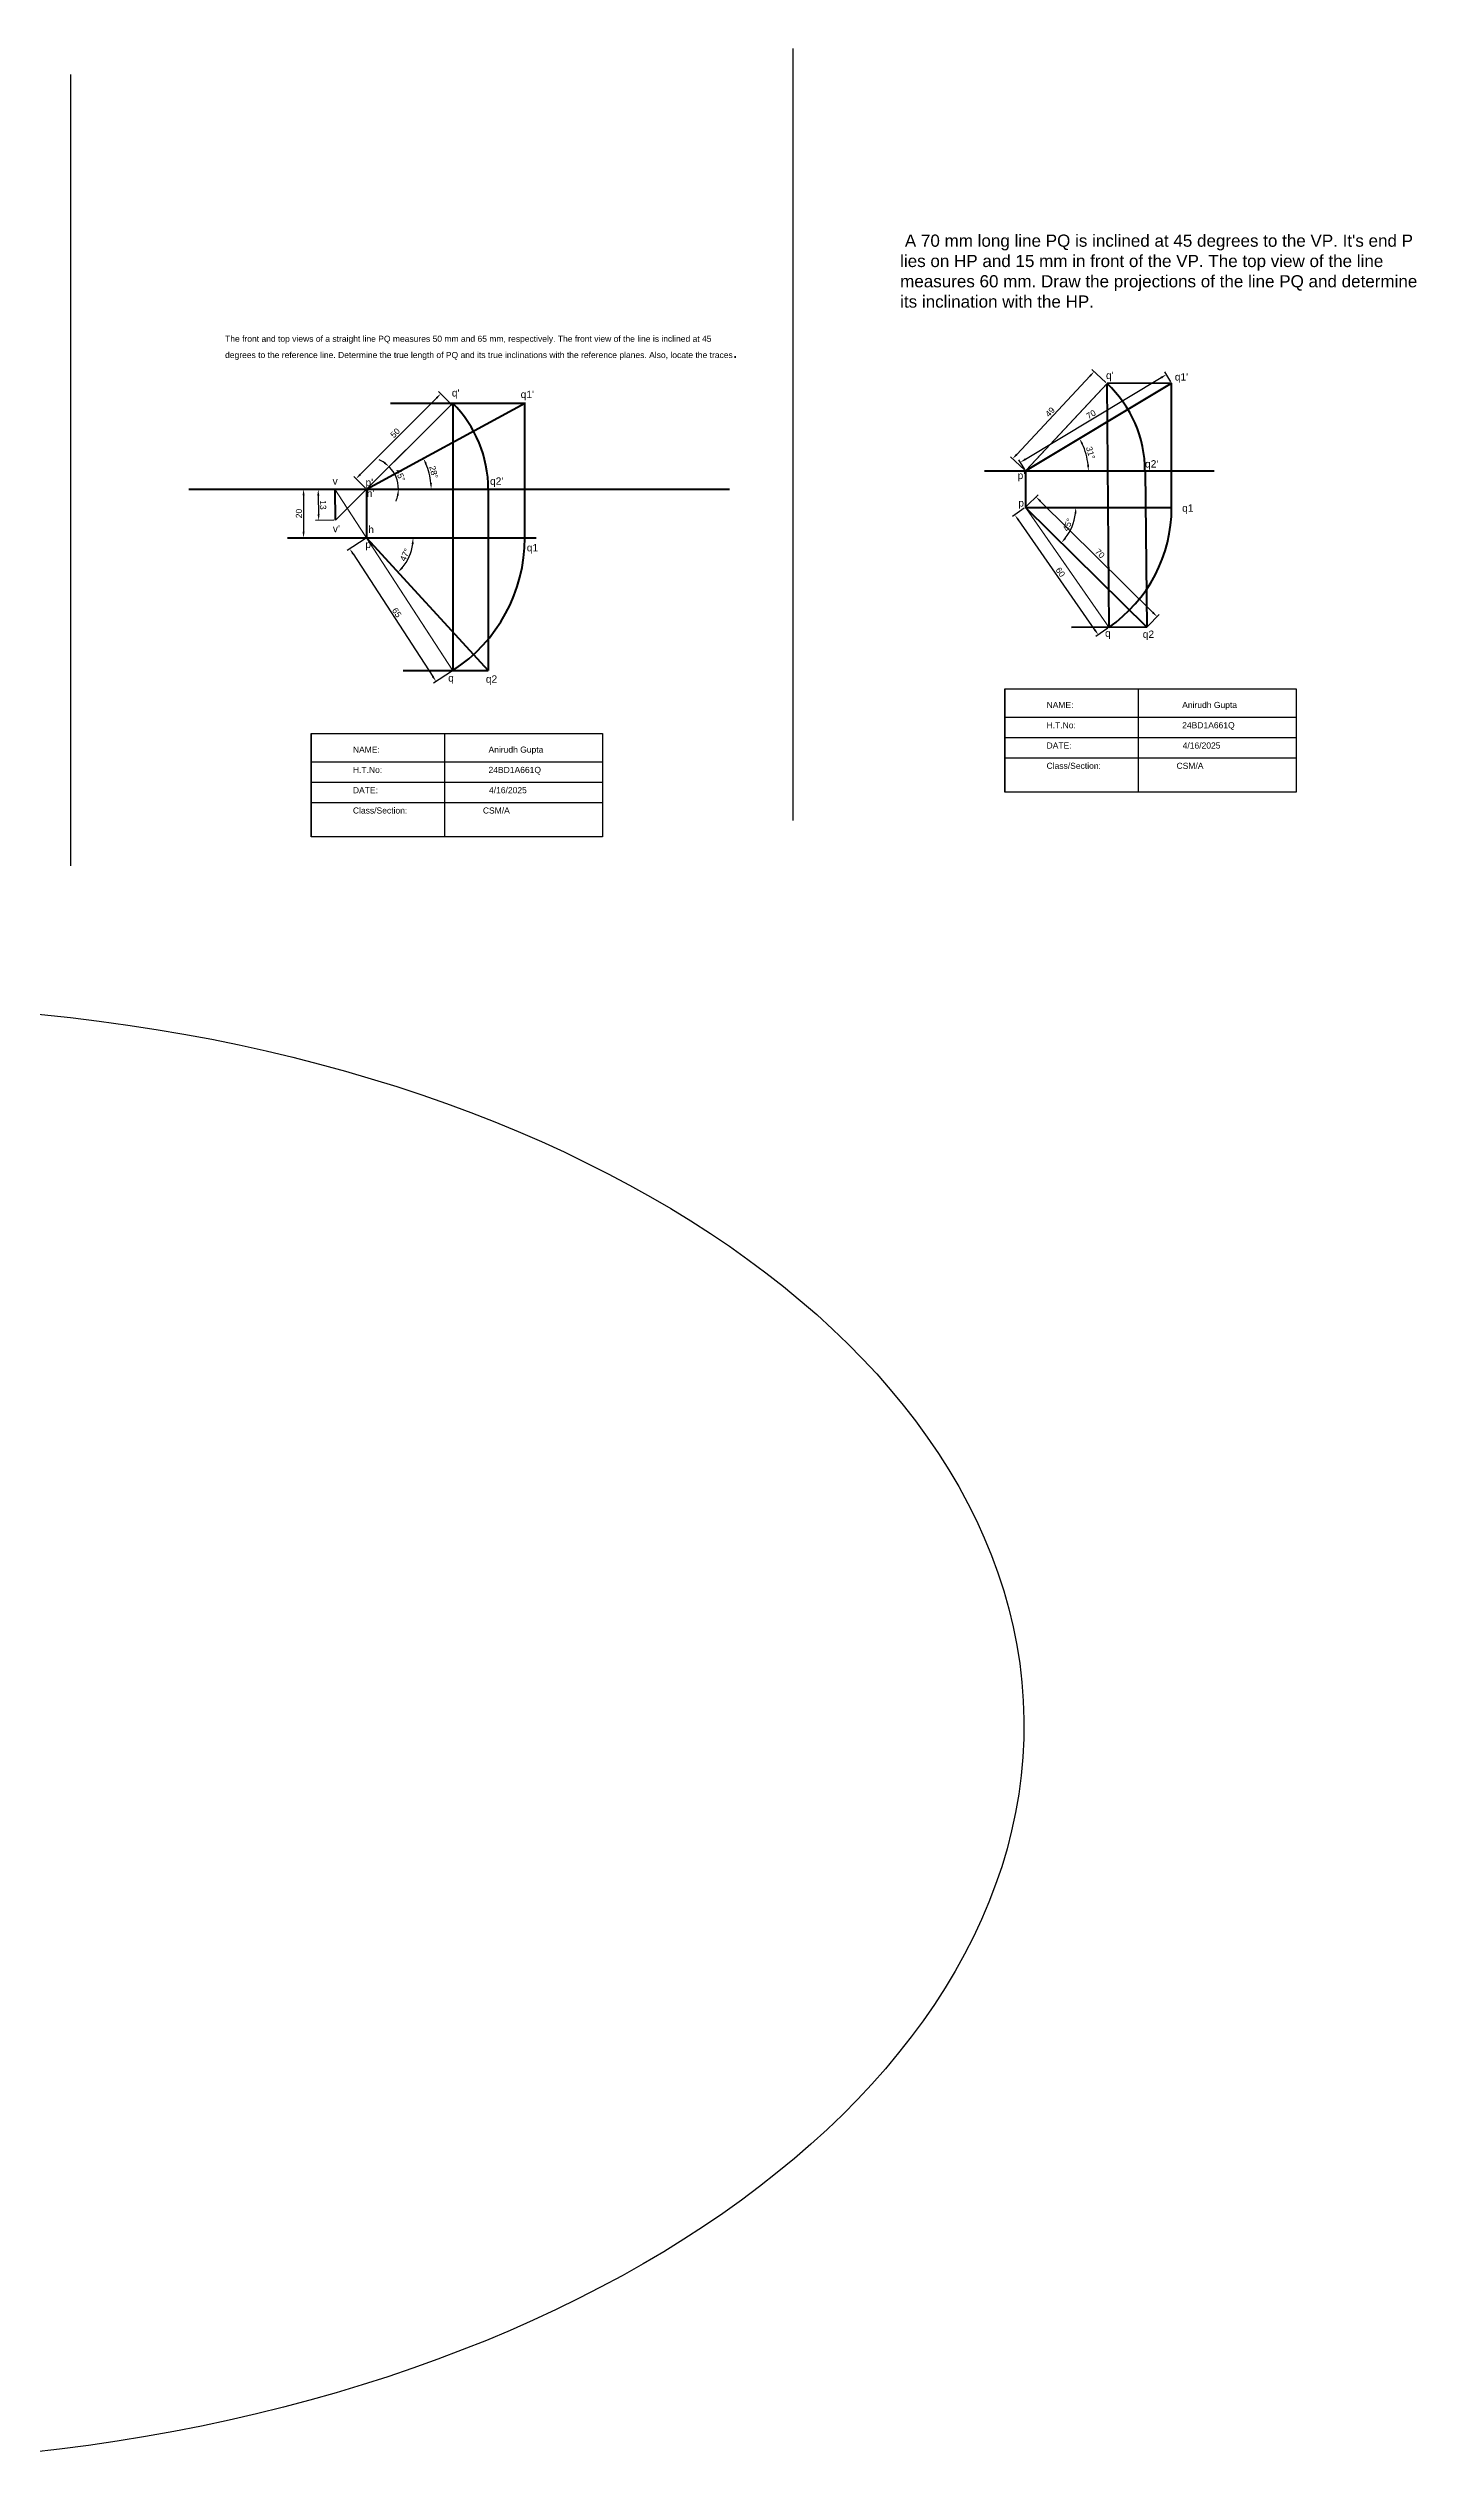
# Model space of a CAD drawing. Header units: millimetres. Extents: x 79 to 8014, y -55 to 1185.
# Drawn here: x 6644 to 7206, y -55 to 940 of the extents above; entities that cross this region are included whole.
import ezdxf

# ---------------------------------------------------------------- set-up
doc = ezdxf.new("R2010")
doc.units = ezdxf.units.MM
doc.header["$MEASUREMENT"] = 0
doc.header["$PDMODE"] = 1
doc.styles.get("Standard").update_dxf_attribs({"font": 'arial.ttf'})
doc.dimstyles.new('ISO-25', dxfattribs={"dimtxt": 2.5, "dimasz": 2.5, "dimexe": 1.25, "dimexo": 0.625, "dimtad": 1, "dimdec": 0, "dimdsep": 46, "dimtxsty": 'Standard', "dimcen": 2.5, "dimadec": 0, "dimazin": 0, "dimtfac": 1, "dimtdec": 0, "dimtmove": 0, "dimatfit": 3, "dimfxl": 1, "dimarcsym": 1})

# ---------------------------------------------------------------- blocks, each defined once
blk = doc.blocks.new('*D114')
at = {"color": 0, "lineweight": -2, "transparency": 16777216}
for p, q in [((6772.45, 765.39), (6803.73, 796.74)), ((6809.36, 794.66), (6804.61, 799.39)), ((6774.55, 759.76), (6769.8, 764.5))]:
    blk.add_line(p, q, dxfattribs=at)
at = {"color": 0, "transparency": 16777216}
for points in [[(6803.43, 797.03), (6804.02, 796.45), (6805.49, 798.51)], [(6772.15, 765.68), (6772.74, 765.09), (6770.68, 763.62)]]:
    blk.add_solid(points, dxfattribs=at)
at = {"layer": 'Defpoints', "color": 0, "transparency": 16777216}
for p in [(6805.49, 798.51), (6809.8, 794.21), (6774.99, 759.32)]:
    blk.add_point(p, dxfattribs=at)
at = {"color": 0, "lineweight": 60, "transparency": 16777216, "insert": (6786.74, 782.41), "char_height": 2.5, "attachment_point": 5, "rotation": 45.06816}
blk.add_mtext('50', dxfattribs=at)
blk = doc.blocks.new('*D115')
at = {"color": 0, "lineweight": -2, "transparency": 16777216}
for p, q in [((6774.47, 738.98), (6767.07, 734.17)), ((6769.48, 732.76), (6802.18, 682.45)), ((6809.89, 684.48), (6802.49, 679.67))]:
    blk.add_line(p, q, dxfattribs=at)
at = {"color": 0, "transparency": 16777216}
for points in [[(6769.83, 732.98), (6769.13, 732.53), (6768.11, 734.85)], [(6802.53, 682.68), (6801.83, 682.22), (6803.54, 680.36)]]:
    blk.add_solid(points, dxfattribs=at)
at = {"layer": 'Defpoints', "color": 0, "transparency": 16777216}
for p in [(6774.99, 739.32), (6803.54, 680.36), (6810.42, 684.82)]:
    blk.add_point(p, dxfattribs=at)
at = {"color": 0, "lineweight": 60, "transparency": 16777216, "insert": (6787.42, 708.64), "char_height": 2.5, "attachment_point": 5, "rotation": 303.02765}
blk.add_mtext('65', dxfattribs=at)
blk = doc.blocks.new('*D116')
at = {"color": 0, "lineweight": -2, "transparency": 16777216}
for start, end in [(55.82196, 66.76153), (360, 44.88239), (338.12087, 349.06043)]:
    blk.add_arc((6774.99, 759.32), 13.11, start, end, dxfattribs=at)
at = {"color": 0, "transparency": 16777216}
for points in [[(6782.62, 770.49), (6782.09, 769.85), (6784.28, 768.57)], [(6787.45, 756.87), (6788.28, 756.79), (6788.1, 759.32)]]:
    blk.add_solid(points, dxfattribs=at)
at = {"layer": 'Defpoints', "color": 0, "transparency": 16777216}
for p in [(6810.42, 794.6), (6702.09, 759.32), (6774.99, 759.32), (6787.66, 762.71), (6924.06, 759.32)]:
    blk.add_point(p, dxfattribs=at)
at = {"color": 0, "lineweight": 60, "transparency": 16777216, "insert": (6788.86, 765.05), "char_height": 2.5, "attachment_point": 5, "rotation": 292.4412}
blk.add_mtext('45°', dxfattribs=at)
blk = doc.blocks.new('*D117')
at = {"color": 0, "lineweight": -2, "transparency": 16777216}
blk.add_arc((6774.99, 759.32), 26.56, 5.3949, 23.09868, dxfattribs=at)
at = {"color": 0, "transparency": 16777216}
for points in [[(6799.05, 769.56), (6799.8, 769.92), (6798.33, 771.99)], [(6801.85, 761.84), (6801.02, 761.8), (6801.55, 759.32)]]:
    blk.add_solid(points, dxfattribs=at)
at = {"layer": 'Defpoints', "color": 0, "transparency": 16777216}
for p in [(6839.99, 794.6), (6702.09, 759.32), (6774.99, 759.32), (6801.19, 763.7), (6924.06, 759.32)]:
    blk.add_point(p, dxfattribs=at)
at = {"color": 0, "lineweight": 60, "transparency": 16777216, "insert": (6802.58, 766.33), "char_height": 2.5, "attachment_point": 5, "rotation": 284.24679}
blk.add_mtext('28°', dxfattribs=at)
blk = doc.blocks.new('*D118')
at = {"color": 0, "lineweight": -2, "transparency": 16777216}
blk.add_arc((6774.99, 739.32), 19.12, 320.03246, 352.50362, dxfattribs=at)
at = {"color": 0, "transparency": 16777216}
for points in [[(6793.53, 736.85), (6794.36, 736.8), (6794.11, 739.32)], [(6789.95, 726.75), (6789.34, 727.33), (6787.92, 725.23)]]:
    blk.add_solid(points, dxfattribs=at)
at = {"layer": 'Defpoints', "color": 0, "transparency": 16777216}
for p in [(6742.51, 739.32), (6774.99, 739.32), (6844.66, 739.32), (6791.27, 729.29), (6824.99, 684.82)]:
    blk.add_point(p, dxfattribs=at)
at = {"color": 0, "lineweight": 60, "transparency": 16777216, "insert": (6790.78, 732.38), "char_height": 2.5, "attachment_point": 5, "rotation": 66.26804}
blk.add_mtext('47°', dxfattribs=at)
blk = doc.blocks.new('*D119')
at = {"color": 0, "lineweight": -2, "transparency": 16777216}
for p, q in [((6761.36, 759.31), (6753.91, 759.2)), ((6755.19, 756.72), (6755.31, 748.96)), ((6761.56, 746.56), (6754.1, 746.44))]:
    blk.add_line(p, q, dxfattribs=at)
at = {"color": 0, "transparency": 16777216}
for points in [[(6755.61, 756.72), (6754.78, 756.71), (6755.16, 759.22)], [(6755.73, 748.97), (6754.9, 748.96), (6755.35, 746.46)]]:
    blk.add_solid(points, dxfattribs=at)
at = {"layer": 'Defpoints', "color": 0, "transparency": 16777216}
for p in [(6761.99, 759.32), (6755.35, 746.46), (6762.18, 746.57)]:
    blk.add_point(p, dxfattribs=at)
at = {"color": 0, "lineweight": 60, "transparency": 16777216, "insert": (6757.16, 752.87), "char_height": 2.5, "attachment_point": 5, "rotation": 270.88225}
blk.add_mtext('13', dxfattribs=at)
blk = doc.blocks.new('*D120')
at = {"color": 0, "lineweight": -2, "transparency": 16777216}
for p, q in [((6748.58, 759.32), (6750.4, 759.32)), ((6749.15, 756.82), (6749.15, 741.82)), ((6748.58, 739.32), (6750.4, 739.32))]:
    blk.add_line(p, q, dxfattribs=at)
at = {"color": 0, "transparency": 16777216}
for points in [[(6748.73, 756.82), (6749.57, 756.82), (6749.15, 759.32)], [(6748.73, 741.82), (6749.57, 741.82), (6749.15, 739.32)]]:
    blk.add_solid(points, dxfattribs=at)
at = {"layer": 'Defpoints', "color": 0, "transparency": 16777216}
for p in [(6747.96, 759.32), (6747.96, 739.32), (6749.15, 739.32)]:
    blk.add_point(p, dxfattribs=at)
at = {"color": 0, "lineweight": 60, "transparency": 16777216, "insert": (6747.25, 749.32), "char_height": 2.5, "attachment_point": 5, "rotation": 90}
blk.add_mtext('20', dxfattribs=at)
blk = doc.blocks.new('*D90')
at = {"color": 0, "lineweight": -2, "transparency": 16777216}
for p, q in [((7078.63, 803.11), (7072.87, 808.49)), ((7042, 773.62), (7072.08, 805.81)), ((7045.14, 767.27), (7039.38, 772.65))]:
    blk.add_line(p, q, dxfattribs=at)
at = {"color": 0, "transparency": 16777216}
for points in [[(7071.77, 806.1), (7072.38, 805.53), (7073.78, 807.64)], [(7041.7, 773.91), (7042.31, 773.34), (7040.29, 771.79)]]:
    blk.add_solid(points, dxfattribs=at)
at = {"layer": 'Defpoints', "color": 0, "transparency": 16777216}
for p in [(7073.78, 807.64), (7079.08, 802.69), (7045.59, 766.84)]:
    blk.add_point(p, dxfattribs=at)
at = {"color": 0, "lineweight": 60, "transparency": 16777216, "insert": (7055.65, 791.01), "char_height": 2.5, "attachment_point": 5, "rotation": 46.94411}
blk.add_mtext('49', dxfattribs=at)
blk = doc.blocks.new('*D91')
at = {"color": 0, "lineweight": -2, "transparency": 16777216}
for p, q in [((7105.27, 803.43), (7102.83, 807.5)), ((7045.62, 771.66), (7101.33, 805.14)), ((7045.27, 767.38), (7042.83, 771.44))]:
    blk.add_line(p, q, dxfattribs=at)
at = {"color": 0, "transparency": 16777216}
for points in [[(7101.12, 805.5), (7101.55, 804.78), (7103.47, 806.43)], [(7045.4, 772.02), (7045.83, 771.3), (7043.47, 770.37)]]:
    blk.add_solid(points, dxfattribs=at)
at = {"layer": 'Defpoints', "color": 0, "transparency": 16777216}
for p in [(7103.47, 806.43), (7105.59, 802.9), (7045.59, 766.84)]:
    blk.add_point(p, dxfattribs=at)
at = {"color": 0, "lineweight": 60, "transparency": 16777216, "insert": (7072.49, 790.03), "char_height": 2.5, "attachment_point": 5, "rotation": 31.00272}
blk.add_mtext('70', dxfattribs=at)
blk = doc.blocks.new('*D92')
at = {"color": 0, "lineweight": -2, "transparency": 16777216}
for p, q in [((7046.03, 752.29), (7050.77, 757.07)), ((7051.67, 754.42), (7097.87, 708.7)), ((7095.79, 703.05), (7100.52, 707.83))]:
    blk.add_line(p, q, dxfattribs=at)
at = {"color": 0, "transparency": 16777216}
for points in [[(7051.96, 754.72), (7051.37, 754.13), (7049.89, 756.18)], [(7098.16, 709), (7097.57, 708.41), (7099.64, 706.94)]]:
    blk.add_solid(points, dxfattribs=at)
at = {"layer": 'Defpoints', "color": 0, "transparency": 16777216}
for p in [(7045.59, 751.84), (7099.64, 706.94), (7095.35, 702.6)]:
    blk.add_point(p, dxfattribs=at)
at = {"color": 0, "lineweight": 60, "transparency": 16777216, "insert": (7076.1, 732.91), "char_height": 2.5, "attachment_point": 5, "rotation": 315.30041}
blk.add_mtext('70', dxfattribs=at)
blk = doc.blocks.new('*D93')
at = {"color": 0, "lineweight": -2, "transparency": 16777216}
for p, q in [((7045.08, 751.49), (7040.18, 748.08)), ((7074.04, 701.58), (7042.64, 746.74)), ((7079.34, 702.22), (7074.44, 698.82))]:
    blk.add_line(p, q, dxfattribs=at)
at = {"color": 0, "transparency": 16777216}
for points in [[(7042.98, 746.98), (7042.29, 746.5), (7041.21, 748.79)], [(7074.38, 701.82), (7073.69, 701.35), (7075.46, 699.53)]]:
    blk.add_solid(points, dxfattribs=at)
at = {"layer": 'Defpoints', "color": 0, "transparency": 16777216}
for p in [(7041.21, 748.79), (7045.59, 751.84), (7079.85, 702.58)]:
    blk.add_point(p, dxfattribs=at)
at = {"color": 0, "lineweight": 60, "transparency": 16777216, "insert": (7059.9, 725.25), "char_height": 2.5, "attachment_point": 5, "rotation": 304.81364}
blk.add_mtext('60', dxfattribs=at)
blk = doc.blocks.new('*D94')
at = {"color": 0, "lineweight": -2, "transparency": 16777216}
blk.add_arc((7045.59, 751.84), 20.67, 322.23596, 353.06445, dxfattribs=at)
at = {"color": 0, "transparency": 16777216}
for points in [[(7065.69, 749.37), (7066.52, 749.32), (7066.26, 751.84)], [(7062.24, 738.91), (7061.62, 739.46), (7060.28, 737.31)]]:
    blk.add_solid(points, dxfattribs=at)
at = {"layer": 'Defpoints', "color": 0, "transparency": 16777216}
for p in [(7045.59, 751.84), (7045.59, 751.84), (7105.59, 751.84), (7063.53, 741.57), (7095.35, 702.6)]:
    blk.add_point(p, dxfattribs=at)
at = {"color": 0, "lineweight": 60, "transparency": 16777216, "insert": (7062.95, 744.7), "char_height": 2.5, "attachment_point": 5, "rotation": 67.65021}
blk.add_mtext('45°', dxfattribs=at)
blk = doc.blocks.new('*D95')
at = {"color": 0, "lineweight": -2, "transparency": 16777216}
blk.add_arc((7045.59, 766.84), 25.8, 5.55336, 25.44935, dxfattribs=at)
at = {"color": 0, "transparency": 16777216}
for points in [[(7068.53, 777.73), (7069.26, 778.13), (7067.71, 780.13)], [(7071.69, 769.36), (7070.86, 769.32), (7071.4, 766.84)]]:
    blk.add_solid(points, dxfattribs=at)
at = {"layer": 'Defpoints', "color": 0, "transparency": 16777216}
for p in [(7105.59, 802.9), (7028.76, 766.84), (7045.59, 766.84), (7070.98, 771.47), (7122.99, 766.84)]:
    blk.add_point(p, dxfattribs=at)
at = {"color": 0, "lineweight": 60, "transparency": 16777216, "insert": (7072.29, 774.25), "char_height": 2.5, "attachment_point": 5, "rotation": 285.50136}
blk.add_mtext('31°', dxfattribs=at)

msp = doc.modelspace()

# ---------------------------------------------------------------- linework, layer by layer
for p, q in [((6950.06, 940.31), (6950.06, 623.24)), ((6653.45, 929.61), (6653.45, 604.68)), ((7037.05, 677.35), (7156.72, 677.35)), ((7037.05, 677.35), (7037.05, 634.84)), ((7091.83, 677.35), (7091.83, 634.84)), ((6752.22, 659), (6871.89, 659)), ((6752.22, 659), (6752.22, 616.5)), ((6807.01, 659), (6807.01, 616.5)), ((7037.05, 665.75), (7156.72, 665.75)), ((7037.05, 657.38), (7156.72, 657.38)), ((6752.22, 647.41), (6871.89, 647.41)), ((7037.05, 649.01), (7156.72, 649.01)), ((6752.22, 639.04), (6871.89, 639.04)), ((6752.22, 630.66), (6871.89, 630.66))]:
    msp.add_line(p, q)
at = {"lineweight": 60}
for p, q in [((7045.59, 766.84), (7105.59, 802.9)), ((7105.59, 802.9), (7079.08, 802.69)), ((7079.89, 702.58), (7079.08, 802.69)), ((7105.59, 751.84), (7105.59, 802.9)), ((6774.99, 759.32), (6839.99, 794.6)), ((6784.9, 794.6), (6839.99, 794.6)), ((6810.42, 794.6), (6810.42, 684.82)), ((6839.99, 739.32), (6839.99, 794.89)), ((7028.76, 766.84), (7122.99, 766.84)), ((7045.59, 766.84), (7045.59, 751.84)), ((7094.65, 766.84), (7095.35, 702.6)), ((6702.09, 759.32), (6924.06, 759.32)), ((6761.99, 759.32), (6762.18, 746.57)), ((6774.99, 759.32), (6774.99, 739.32)), ((6824.99, 759.32), (6824.99, 684.82)), ((7045.59, 751.84), (7105.59, 751.84)), ((7045.59, 751.84), (7095.35, 702.6)), ((6742.51, 739.32), (6844.66, 739.32)), ((6774.99, 739.32), (6824.99, 684.82)), ((7095.35, 702.6), (7064.42, 702.56)), ((6790.09, 684.82), (6824.99, 684.82))]:
    msp.add_line(p, q, dxfattribs=at)
at = {"color": 7, "lineweight": 70, "true_color": 0xffffff, "const_width": 0.5}
for points in [[(7045.59, 766.84), (7079.08, 802.69)], [(7045.59, 751.84), (7079.85, 702.58)]]:
    msp.add_lwpolyline(points, dxfattribs=at)
at = {"color": 7, "lineweight": 60, "true_color": 0xffffff, "const_width": 0.5}
for points in [[(6762.18, 746.57), (6810.42, 794.6)], [(6761.99, 759.32), (6810.42, 684.82)]]:
    msp.add_lwpolyline(points, dxfattribs=at)
for points in [[(7037.05, 677.35), (7156.72, 677.35), (7156.72, 634.84), (7037.05, 634.84)], [(6752.22, 659), (6871.89, 659), (6871.89, 616.5), (6752.22, 616.5)]]:
    msp.add_lwpolyline(points, close=True)
at = {"lineweight": 60}
for centre, radius, start, end in [((7045.59, 766.84), 49.05, 360, 46.94411), ((6774.99, 739.32), 65, 56.97235, 58.26642), ((6774.99, 759.32), 50, 0, 44.88239), ((7045.59, 751.84), 60, 304.81364, 0), ((6774.99, 739.32), 65, 303.02765, 0)]:
    msp.add_arc(centre, radius, start, end, dxfattribs=at)
msp.add_ellipse((6559.26, 247.91), major_axis=(-485.64, -6.16), ratio=0.616213)

# ---------------------------------------------------------------- texts
for s, p in [("q'", (7078.63, 804.58)), ("q1'", (7106.88, 803.95)), ("q'", (6810.03, 797.38)), ("q1'", (6838.29, 796.74)), ("p'", (7042.34, 763.47)), ("q2'", (7094.65, 768.22)), ('v', (6761.07, 761.16)), ("p'", (6774.58, 760.59)), ("h'", (6775.08, 756.09)), ("q2'", (6825.71, 761.14)), ('p', (7042.62, 752.19)), ('q1', (7109.89, 750.08)), ("v'", (6761.18, 741.66)), ('p', (6774.49, 735.17)), ('h', (6775.7, 741.27)), ('q1', (6840.8, 733.81)), ('q', (7078.25, 698.72)), ('q2', (7093.72, 698.27)), ('q', (6808.52, 680.3)), ('q2', (6823.99, 679.85))]:
    msp.add_text(s, height=3, dxfattribs=at).set_placement(p)
at = {"color": 7, "true_color": 0xffffff, "char_height": 5, "attachment_point": 1}
for s, insert in [("{\\C256;\\c0; A 70 mm long line PQ is inclined at 45 degrees to the VP. It's end P lies on HP and 15 mm in front of the VP. The top view of the line measures 60 mm. Draw the projections of the line PQ and determine its inclination with the HP.}", (6994.11, 863.88)), ('{\\H0.5x;\\C256;\\c0;The front and top views of a straight line PQ measures 50 mm and 65 mm, respectively. The front view of the line is inclined at 45 degrees to the reference line. Determine the true length of PQ and its true inclinations with the reference planes. Also, locate the traces\\H2x;.}', (6716.92, 822.34))]:
    msp.add_mtext_dynamic_manual_height_columns(s, width=212.6451, gutter_width=15, heights=[0], dxfattribs=dict(at, insert=insert))
at = {"char_height": 2.5, "attachment_point": 1}
for insert in [(7054.23, 671.98), (6769.41, 653.63)]:
    msp.add_mtext_dynamic_manual_height_columns('NAME:                                              Anirudh Gupta\\P\\PH.T.No:                                             24BD1A661Q\\P\\PDATE:                                               4/16/2025\\P\\PClass/Section:                                CSM/A', width=150.3939, gutter_width=12.5, heights=[0], dxfattribs=dict(at, insert=insert))

# ---------------------------------------------------------------- dimensions: what is measured, and where the dimension line sits
at = {"lineweight": 60}
for p1, p2, distance, picture, middle in [((7045.59, 766.84), (7079.08, 802.69), 7.25, '*D90', (7055.65, 791.01)), ((7045.59, 766.84), (7105.59, 802.9), 4.12, '*D91', (7072.49, 790.03)), ((7045.59, 751.84), (7095.35, 702.6), 6.1, '*D92', (7076.1, 732.91)), ((7079.85, 702.58), (7045.59, 751.84), 5.34, '*D93', (7059.9, 725.25)), ((6774.99, 739.32), (6810.42, 684.82), -8.2, '*D115', (6787.42, 708.64))]:
    dim = msp.add_aligned_dim(p1=p1, p2=p2, distance=distance, dimstyle='ISO-25', dxfattribs=at)
    dim.commit()
    dim.dimension.update_dxf_attribs({"geometry": picture, "text_midpoint": middle})
for p1, p2, distance, text, picture, middle in [((6774.99, 759.32), (6809.8, 794.21), 6.08, '50', '*D114', (6786.74, 782.41)), ((6761.99, 759.32), (6762.18, 746.57), -6.83, '13', '*D119', (6757.16, 752.87))]:
    dim = msp.add_aligned_dim(p1=p1, p2=p2, distance=distance, text=text, dimstyle='ISO-25', dxfattribs=at)
    dim.commit()
    dim.dimension.update_dxf_attribs({"geometry": picture, "text_midpoint": middle})
for base, line1, line2, picture, middle in [((7070.98, 771.47), ((7045.59, 766.84), (7105.59, 802.9)), ((7028.76, 766.84), (7122.99, 766.84)), '*D95', (7072.29, 774.25)), ((6787.66, 762.71), ((6702.09, 759.32), (6924.06, 759.32)), ((6774.99, 759.32), (6810.42, 794.6)), '*D116', (6788.86, 765.05)), ((6801.19, 763.7), ((6774.99, 759.32), (6839.99, 794.6)), ((6702.09, 759.32), (6924.06, 759.32)), '*D117', (6802.58, 766.33)), ((7063.53, 741.57), ((7045.59, 751.84), (7095.35, 702.6)), ((7045.59, 751.84), (7105.59, 751.84)), '*D94', (7062.95, 744.7)), ((6791.27, 729.29), ((6774.99, 739.32), (6824.99, 684.82)), ((6742.51, 739.32), (6844.66, 739.32)), '*D118', (6790.78, 732.38))]:
    dim = msp.add_angular_dim_2l(base=base, line1=line1, line2=line2, dimstyle='ISO-25', dxfattribs=at)
    dim.commit()
    dim.dimension.update_dxf_attribs({"geometry": picture, "text_midpoint": middle})
dim = msp.add_linear_dim(base=(6749.15, 739.32), p1=(6747.96, 759.32), p2=(6747.96, 739.32), angle=90, dimstyle='ISO-25', dxfattribs=at)
dim.commit()
dim.dimension.update_dxf_attribs({"geometry": '*D120', "text_midpoint": (6747.25, 749.32)})

doc.saveas('drawing.dxf')
